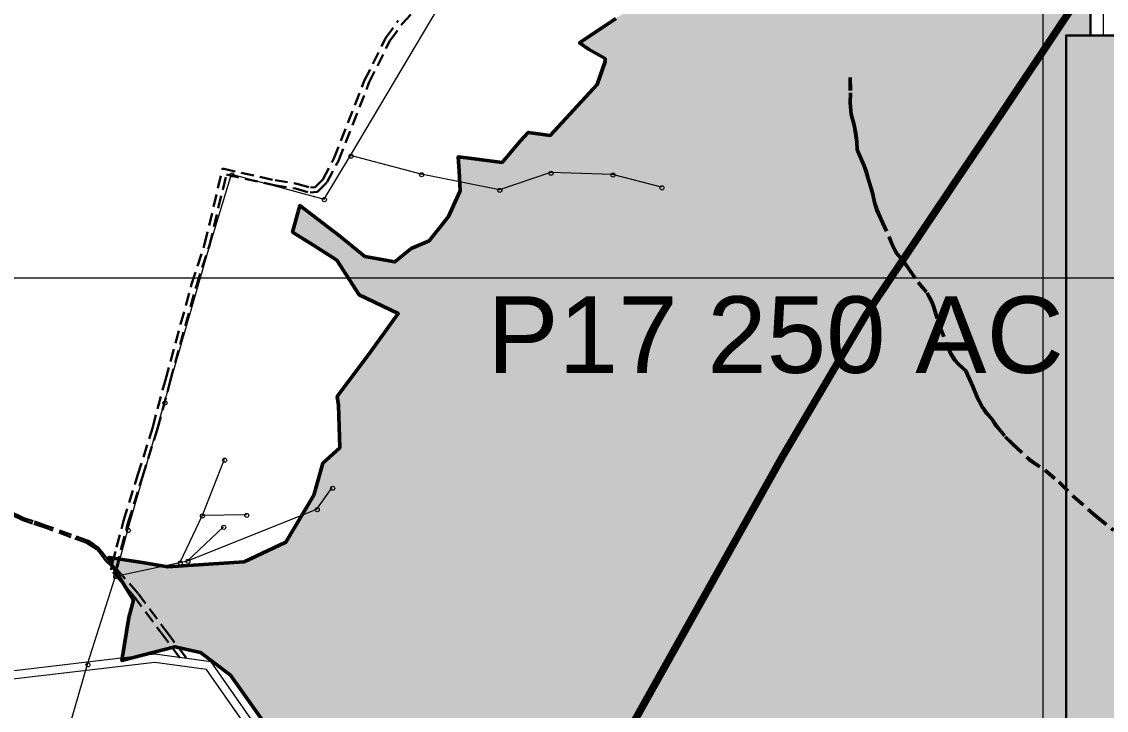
# Model space of a CAD drawing. Header units: feet. Extents: x 199174 to 214517, y 1645895 to 1656921.
# Drawn here: x 205499 to 206562, y 1650076 to 1650751 of the extents above; entities that cross this region are included whole.
import ezdxf

# ---------------------------------------------------------------- set-up
doc = ezdxf.new("R2010")
doc.units = ezdxf.units.FT
doc.header["$MEASUREMENT"] = 0
for name, pattern in [('DASHED', [0.75, 0.5, -0.25]), ('DASHED2', [0.375, 0.25, -0.125]), ('PHANTOM2', [1.25, 0.625, -0.125, 0.125, -0.125, 0.125, -0.125])]:
    doc.linetypes.add(name, pattern=pattern)
for name, color, linetype, lineweight in [('11 KV POWER LINE', 254, 'Continuous', 9), ('EP', 254, 'Continuous', 9), ('Main boundry', 1, 'Continuous', 50), ('PLOT BOUNDARY', 1, 'Continuous', 50), ("PLOT NO'S", 1, 'Continuous', 9)]:
    doc.layers.add(name, color=color, linetype=linetype, lineweight=lineweight)
for name, color, linetype in [('B.T. ROAD', 251, 'Continuous'), ('C-ANNO-MATC', 7, 'DASHED'), ('CART TRACK', 30, 'Continuous'), ('GRID', 7, 'Continuous'), ('ROAD', 7, 'Continuous'), ('VILLAGE BOUNDARY', 6, 'Continuous')]:
    doc.layers.add(name, color=color, linetype=linetype)
doc.layers.add('Plot 16 to 20', color=7, linetype='Continuous', true_color=0xffcce6)
doc.styles.get("Standard").update_dxf_attribs({"font": 'arial.ttf'})
doc.linetypes.add('ZIGZAG', pattern='A,0.0001,-0.2,[131,ltypeshp.shx,S=0.2,R=0,X=-0.2,Y=0],-0.4,[131,ltypeshp.shx,S=0.2,R=180,X=0.2,Y=0],-0.2', length=0.8001)

# ---------------------------------------------------------------- blocks, each defined once
blk = doc.blocks.new('road')
at = {"layer": 'C-ANNO-MATC', "lineweight": 9, "ltscale": 250}
blk.add_line((913.5, -1168.6), (913.5, -482.6), dxfattribs=at)
at = {"layer": 'ROAD', "lineweight": 9}
for p, q in [((901, -495.1), (901, -1168.6)), ((901, -1168.6), (926, -1168.6))]:
    blk.add_line(p, q, dxfattribs=at)

msp = doc.modelspace()

# ---------------------------------------------------------------- hatches: boundary and pattern name
at = {"layer": 'Plot 16 to 20'}
h = msp.add_hatch(color=256, dxfattribs=at)
h.dxf.hatch_style = 1
h.paths.add_polyline_path([(206522.9, 1650737.5), (206546.9, 1650737.5), (206546.9, 1651210.9), (206346.9, 1651210.9), (206346.9, 1651410.9), (206322.9, 1651410.9), (205865.7, 1651410.9), (205865.7, 1650969.9), (205875.8, 1650976.2), (205929.7, 1651013.3), (205958.4, 1651028.5), (205991.1, 1651045.8), (205999.4, 1651032.2), (205995.9, 1651028.4), (206007.8, 1651009.3), (206019.3, 1650994.8), (206026.5, 1650984.1), (206033.8, 1650974.9), (206057.9, 1650957.9), (206105.5, 1650930.1), (206202.1, 1650889.1), (206205, 1650795.5), (206171.1, 1650790.4), (206126.5, 1650782.8), (206081.7, 1650754.1), (206046, 1650730.1), (206054.8, 1650724), (206071.1, 1650714.7), (206071, 1650711.8), (206063.2, 1650689.5), (206017.2, 1650639.4), (205995.7, 1650642.4), (205987.8, 1650633.7), (205970.3, 1650613), (205940.4, 1650616.9), (205927.2, 1650618.6), (205928.1, 1650604.3), (205928.9, 1650585.3), (205917.6, 1650559.9), (205898.7, 1650536.2), (205881, 1650528.8), (205865, 1650515.6), (205835.5, 1650520.7), (205810.7, 1650541.1), (205784.2, 1650561.3), (205771.8, 1650570.7), (205764.8, 1650544.6), (205784.8, 1650532.3), (205808.1, 1650517.2), (205829.9, 1650483.4), (205868.3, 1650464.9), (205841.5, 1650427.9), (205808.5, 1650383.8), (205809.7, 1650375.3), (205811.1, 1650333.4), (205794.5, 1650318.5), (205792.1, 1650310.1), (205785.6, 1650287), (205758.2, 1650240.8), (205717.3, 1650221.8), (205642.6, 1650216.8), (205615.5, 1650221.5), (205585, 1650226), (205587, 1650219.7), (205605.4, 1650189.9), (205608.8, 1650184), (205604.3, 1650167.3), (205597.5, 1650124.9), (205649.5, 1650138.5), (205674.5, 1650133), (205704, 1650110.5), (205764.5, 1650025.5), (205817.2, 1650009.6), (205890, 1649942.5), (205943, 1649904.5), (206002.5, 1649859), (206073.1, 1649783.8), (206106.9, 1649762.4), (206219.6, 1649736.4), (206278.9, 1649728.4), (206316.6, 1649719.7), (206348.9, 1649713.1), (206372.9, 1649705.8), (206387.1, 1649701.8), (206405.6, 1649698.4), (206430.9, 1649696.2), (206471.9, 1649685.1), (206517.8, 1649676), (206522.9, 1649674.2)])
h = msp.add_hatch(color=256, dxfattribs=at)
h.dxf.hatch_style = 1
h.paths.add_polyline_path([(207782.6, 1650011.8), (207805.4, 1650135.1), (207719, 1650221.5), (207681.3, 1650238.4), (207651.6, 1650262.6), (207595.9, 1650302.6), (207544.2, 1650342.5), (207473, 1650400.7), (207445, 1650391.3), (207400.8, 1650375.8), (207355.5, 1650359.7), (207336.3, 1650351.9), (207293.8, 1650270.1), (207285.2, 1650241.5), (207296.3, 1650226), (207318.6, 1650202.6), (207322.7, 1650163.7), (207347.6, 1650155.5), (207424.2, 1650132.3), (207423.7, 1650107.1), (207451, 1650103.5), (207451.9, 1650043.6), (207473.2, 1650028.7), (207459.4, 1649994.2), (207562.9, 1649850.7), (207640.2, 1649820.6), (207707.4, 1649839.1), (207743.2, 1649870.6), (207762.2, 1649938.9)])
h.paths.add_polyline_path([(207419.8, 1649989), (207400.8, 1650012.5), (207338.5, 1650090.6), (207297.6, 1650103.3), (207285.6, 1650114.4), (207277.1, 1650127.5), (207273.4, 1650162.6), (207258.4, 1650218.6), (207259.9, 1650274.7), (207236.8, 1650278.4), (207230.3, 1650278.7), (207190.8, 1650333.9), (207183.8, 1650344.2), (207165.1, 1650393.1), (207157.6, 1650398.3), (207120.7, 1650426.2), (207072, 1650463), (207052.1, 1650432.4), (206854.9, 1650119.1), (206568, 1649663.4), (206655.9, 1649627.1), (206701.4, 1649616.5), (206741, 1649613.7), (206768.1, 1649615), (206797.4, 1649609.7), (206817.8, 1649608.2), (206831.8, 1649604.7), (206879.5, 1649598.7), (206908.7, 1649592.7), (206925.7, 1649587), (206936, 1649584.5), (206937.7, 1649585.2), (206981.2, 1649582.6), (207041.3, 1649574.3), (207087.9, 1649561.7), (207135.5, 1649544.2), (207156.8, 1649530.8), (207337.8, 1649484.1), (207413.2, 1649449.7), (207477.3, 1649383.1), (207492.3, 1649369.6), (207544.7, 1649324.8), (207678.5, 1649554.1), (207665.9, 1649611.1), (207639.9, 1649664.9), (207616.1, 1649711.2), (207570.3, 1649793.9), (207558.2, 1649848.6), (207457.2, 1649988.7), (207454.3, 1649981.3)])
h.paths.add_polyline_path([(206934.5, 1650311.3), (206919.9, 1650311.5), (206881, 1650312.3), (206877.4, 1650308.3), (206858.1, 1650284.3), (206852.3, 1650286.4), (206821.8, 1650298.6), (206791.8, 1650311.9), (206805.5, 1650340.6), (206817.3, 1650366.1), (206827.7, 1650388), (206841, 1650416.2), (206822.5, 1650426.3), (206831.1, 1650440.4), (206851.4, 1650433.6), (206855.4, 1650442), (206864.8, 1650459.6), (206870.6, 1650472.1), (206857.6, 1650484.8), (206862.7, 1650495.3), (206877, 1650523.6), (206876.1, 1650526.4), (206870.6, 1650532.8), (206849.3, 1650553.8), (206835.7, 1650561), (206826.8, 1650562), (206798.6, 1650572.9), (206771, 1650577.5), (206747.4, 1650586.5), (206734.6, 1650597.4), (206724.7, 1650599.5), (206722.8, 1650623.2), (206733.1, 1650656.6), (206743.7, 1650691.6), (206758.9, 1650727.9), (206763.4, 1650737.5), (206522.9, 1650737.5), (206522.9, 1649674.2), (206531.5, 1649671.1), (206825.3, 1650137.8)])

# ---------------------------------------------------------------- linework, layer by layer
at = {"linetype": 'DASHED2', "lineweight": 30, "ltscale": 50}
for points in [[(205660.4, 1650127.6), (205643.2, 1650150.7), (205613.1, 1650191.1), (205592, 1650215.1), (205596.9, 1650234.8), (205603.7, 1650260.4), (205617.6, 1650304.9), (205632.4, 1650352.1), (205644.8, 1650398.6), (205659.8, 1650453.4), (205670.5, 1650492.2), (205683.3, 1650531.6), (205699.9, 1650601.1), (205746.6, 1650590.7), (205767.8, 1650587.3), (205781.9, 1650583.4), (205789.1, 1650584.2), (205798.5, 1650593.3), (205809.7, 1650614.7), (205839.6, 1650690.9), (205860.2, 1650732.2), (205872.1, 1650748.8), (205895.4, 1650774.2)], [(205588.1, 1650219.7), (205592.2, 1650236), (205599, 1650261.8), (205612.9, 1650306.4), (205627.7, 1650353.5), (205640.1, 1650399.9), (205655.1, 1650454.7), (205665.8, 1650493.6), (205678.6, 1650532.9), (205696.2, 1650607), (205747.6, 1650595.5), (205768.8, 1650592.1), (205782.3, 1650588.4), (205786.9, 1650588.9), (205794.5, 1650596.3), (205805.2, 1650616.8), (205835.1, 1650692.9), (205856, 1650734.7), (205868.3, 1650751.9)], [(205587.5, 1650217.2), (205581.5, 1650223.1), (205576.5, 1650229.8), (205572.9, 1650234.1), (205568.8, 1650236.8), (205563.3, 1650240.3), (205547.3, 1650246), (205522.9, 1650255), (205509.8, 1650259.4), (205500.4, 1650262.6), (205480, 1650272.3)], [(205588.1, 1650219.7), (205583.1, 1650224.6), (205578.3, 1650231.2), (205574.4, 1650235.8), (205570, 1650238.7), (205564.3, 1650242.3), (205548, 1650248.1), (205523.6, 1650257.1), (205510.5, 1650261.6), (205501.3, 1650264.6), (205481.1, 1650274.3)], [(205654.2, 1650127.7), (205639.3, 1650147.8), (205609.3, 1650188), (205586.6, 1650213.8), (205587.5, 1650217.2)]]:
    msp.add_lwpolyline(points, dxfattribs=at)
at = {"layer": '11 KV POWER LINE', "linetype": 'ZIGZAG', "ltscale": 15}
for points, elevation in [([(205591.2, 1650207.7), (205603.4, 1650253), (205639.3, 1650377.8), (205681.8, 1650525.1), (205704.9, 1650601.4), (205795.6, 1650577.1), (205821.6, 1650619.7), (205936.5, 1650813.6), (206008.4, 1650931.2), (206128.2, 1651131.3), (206277.5, 1651383.3), (206400.4, 1651581.4), (206428.1, 1651634.3), (206438.5, 1651702.7), (206480.9, 1651706.1), (206534.3, 1651711.4), (206574.1, 1651715.2), (206595.9, 1651730.1), (206606.4, 1651737.6), (206605, 1651756.4), (206601.1, 1651782.2), (206575.9, 1651807.7), (206571.8, 1651811.6)], 271.8), ([(206126.5, 1650588.7), (206078.5, 1650601.3), (206017.7, 1650603), (205967.6, 1650586.2), (205890.9, 1650601.5), (205821.6, 1650619.7)], 263.7), ([(205697.9, 1650321.9), (205676.3, 1650267), (205654.3, 1650221.1)], 270.8), ([(205530.5, 1650006.3), (205563.9, 1650121.4), (205591.2, 1650207.7), (205661.8, 1650222.7), (205788.6, 1650273.3), (205803.7, 1650294.4)], 281.5), ([(205719.6, 1650267.9), (205676.1, 1650267.2)], 275), ([(205661.5, 1650222.5), (205697, 1650256.1)], 273.9)]:
    msp.add_lwpolyline(points, dxfattribs=dict(at, elevation=elevation))
at = {"layer": 'B.T. ROAD', "linetype": 'Continuous', "lineweight": 15}
for points in [[(205748.4, 1650032.9), (205684.9, 1650123.6), (205629.8, 1650131.2), (205469.6, 1650112.3), (205326.8, 1650093.3), (205069.5, 1650105.3), (204948, 1650109.5), (204829.6, 1650082.3), (204555.5, 1649989.5)], [(205742.7, 1650027.1), (205680.4, 1650116.1), (205629.8, 1650123.1), (205470.6, 1650104.4), (205327.2, 1650085.3), (205069.1, 1650097.3), (204948.8, 1650101.5), (204831.8, 1650074.6)]]:
    msp.add_lwpolyline(points, dxfattribs=at)
at = {"layer": 'CART TRACK', "linetype": 'DASHED2', "lineweight": 30, "ltscale": 50}
for points in [[(205660.4, 1650127.6), (205643.2, 1650150.7), (205613.1, 1650191.1), (205592, 1650215.1), (205596.9, 1650234.8), (205603.7, 1650260.4), (205617.6, 1650304.9), (205632.4, 1650352.1), (205644.8, 1650398.6), (205659.8, 1650453.4), (205670.5, 1650492.2), (205683.3, 1650531.6), (205699.9, 1650601.1), (205746.6, 1650590.7), (205767.8, 1650587.3), (205781.9, 1650583.4), (205789.1, 1650584.2), (205798.5, 1650593.3), (205809.7, 1650614.7), (205839.6, 1650690.9), (205860.2, 1650732.2), (205872.1, 1650748.8), (205895.4, 1650774.2)], [(205588.1, 1650219.7), (205592.2, 1650236), (205599, 1650261.8), (205612.9, 1650306.4), (205627.7, 1650353.5), (205640.1, 1650399.9), (205655.1, 1650454.7), (205665.8, 1650493.6), (205678.6, 1650532.9), (205696.2, 1650607), (205747.6, 1650595.5), (205768.8, 1650592.1), (205782.3, 1650588.4), (205786.9, 1650588.9), (205794.5, 1650596.3), (205805.2, 1650616.8), (205835.1, 1650692.9), (205856, 1650734.7), (205868.3, 1650751.9)], [(206310.5, 1650696.1), (206310.8, 1650681.3), (206310.5, 1650671.4), (206311.5, 1650660.1), (206314.4, 1650649.4), (206316.3, 1650639.2), (206317.1, 1650632.9), (206317.5, 1650625.4), (206319.9, 1650619.9), (206324.5, 1650609.4), (206326.1, 1650604.3), (206328.3, 1650597), (206331.6, 1650586.3), (206332.7, 1650581.5), (206334.5, 1650573.6), (206336.9, 1650566), (206341.1, 1650556.9), (206348.7, 1650539.6), (206352.6, 1650530.2), (206356, 1650523.7), (206362.3, 1650516.7), (206367.4, 1650509.5), (206377.3, 1650495.1), (206386, 1650484.9), (206390.2, 1650476.8), (206392.3, 1650471.9), (206397.9, 1650453.8), (206404.5, 1650436.1), (206409.3, 1650425.1), (206413.4, 1650418.7), (206416.9, 1650415), (206421.5, 1650410.9), (206424, 1650408.5), (206426.6, 1650402.7), (206430.7, 1650393.2), (206435, 1650382.8), (206439.6, 1650374.2), (206444.7, 1650366.7), (206450, 1650360.8), (206454.2, 1650354.4), (206462.9, 1650343.7), (206470, 1650336.5), (206486.5, 1650321.4), (206501.8, 1650310.9), (206515.4, 1650299.3), (206529.9, 1650285.1), (206552.1, 1650265.6), (206569, 1650252)], [(206311.9, 1650696.1), (206312.2, 1650681.3), (206311.9, 1650671.5), (206312.9, 1650660.4), (206315.8, 1650649.7), (206317.7, 1650639.4), (206318.5, 1650633.1), (206318.9, 1650625.8), (206321.2, 1650620.5), (206325.8, 1650609.9), (206327.5, 1650604.7), (206329.7, 1650597.4), (206332.9, 1650586.7), (206334.1, 1650581.8), (206335.8, 1650574), (206338.3, 1650566.5), (206342.4, 1650557.5), (206350, 1650540.1), (206353.9, 1650530.9), (206357.2, 1650524.5), (206363.4, 1650517.6), (206368.6, 1650510.3), (206378.5, 1650496), (206387.2, 1650485.7), (206391.5, 1650477.4), (206393.6, 1650472.4), (206399.2, 1650454.3), (206405.8, 1650436.7), (206410.5, 1650425.8), (206414.6, 1650419.6), (206417.9, 1650416), (206422.4, 1650411.9), (206425.2, 1650409.3), (206427.9, 1650403.3), (206432, 1650393.8), (206436.3, 1650383.4), (206440.8, 1650375), (206445.8, 1650367.6), (206451.1, 1650361.6), (206455.4, 1650355.3), (206463.9, 1650344.6), (206471, 1650337.5), (206487.3, 1650322.5), (206502.6, 1650312), (206516.4, 1650300.3), (206530.8, 1650286.1), (206553, 1650266.6), (206570, 1650253)], [(205587.5, 1650217.2), (205581.5, 1650223.1), (205576.5, 1650229.8), (205572.9, 1650234.1), (205568.8, 1650236.8), (205563.3, 1650240.3), (205547.3, 1650246), (205522.9, 1650255), (205509.8, 1650259.4), (205500.4, 1650262.6), (205480, 1650272.3)], [(205588.1, 1650219.7), (205583.1, 1650224.6), (205578.3, 1650231.2), (205574.4, 1650235.8), (205570, 1650238.7), (205564.3, 1650242.3), (205548, 1650248.1), (205523.6, 1650257.1), (205510.5, 1650261.6), (205501.3, 1650264.6), (205481.1, 1650274.3)], [(205654.2, 1650127.7), (205639.3, 1650147.8), (205609.3, 1650188), (205586.6, 1650213.8), (205587.5, 1650217.2)]]:
    msp.add_lwpolyline(points, dxfattribs=at)
at = {"layer": 'EP', "linetype": 'Continuous'}
for centre in [(205822, 1650619.1, 275), (205705.3, 1650600.7, 275), (205891.2, 1650600.9, 266.8), (206018.1, 1650602.4, 266.8), (206078.9, 1650600.6, 266.8), (205967.9, 1650585.6, 266.8), (206126.8, 1650588.1, 266.8), (205795.9, 1650576.5, 275), (205639.7, 1650377.2, 275), (205698.2, 1650321.3, 274), (205804.1, 1650293.8, 284.6), (205676.4, 1650266.5, 278.1), (205719.9, 1650267.2, 278.1), (205789, 1650272.7, 284.6), (205697.3, 1650255.5, 277), (205603.8, 1650252.4, 275), (205654.7, 1650220.5, 274), (205662.2, 1650222.1, 284.6), (205591.5, 1650207.1, 275), (205564.2, 1650120.8, 284.6)]:
    msp.add_circle(centre, 2, dxfattribs=at)
at = {"layer": 'GRID', "color": 254, "lineweight": 0}
for p, q in [((206500, 1656500), (206500, 1648146.9)), ((199594.7, 1650500), (211153, 1650500))]:
    msp.add_line(p, q, dxfattribs=at)
at = {"layer": 'Main boundry', "lineweight": 50, "flags": 128}
msp.add_lwpolyline([(206081.7, 1650754.1), (206046, 1650730.1), (206054.8, 1650724), (206071.1, 1650714.7), (206071, 1650711.8), (206063.2, 1650689.5), (206017.2, 1650639.4), (205995.7, 1650642.4), (205987.8, 1650633.7), (205970.3, 1650613), (205940.4, 1650616.9), (205940.4, 1650616.9), (205927.2, 1650618.6), (205928.1, 1650604.3), (205928.9, 1650585.3), (205917.6, 1650559.9), (205898.7, 1650536.2), (205881, 1650528.8), (205865, 1650515.6), (205835.5, 1650520.7), (205810.7, 1650541.1), (205784.2, 1650561.3), (205771.8, 1650570.7), (205764.8, 1650544.6), (205784.8, 1650532.3), (205808.1, 1650517.2), (205829.9, 1650483.4), (205829.9, 1650483.4), (205868.3, 1650464.9), (205841.5, 1650427.9), (205808.5, 1650383.8), (205809.7, 1650375.3), (205811.1, 1650333.4), (205794.5, 1650318.5), (205792.1, 1650310.1), (205785.6, 1650287), (205758.2, 1650240.8), (205717.3, 1650221.8), (205642.6, 1650216.8), (205615.5, 1650221.5), (205585, 1650226), (205587, 1650219.7), (205605.4, 1650189.9), (205608.8, 1650184), (205604.3, 1650167.3), (205597.5, 1650124.9), (205649.5, 1650138.5), (205674.5, 1650133), (205704, 1650110.5), (205764.5, 1650025.5)], dxfattribs=at)
at = {"layer": 'PLOT BOUNDARY', "lineweight": 30, "flags": 128}
for points in [[(206522.9, 1649674.2), (206522.9, 1650737.5), (206546.9, 1650737.5), (206546.9, 1651210.9)], [(206081.7, 1650754.1), (206046, 1650730.1), (206054.8, 1650724), (206071.1, 1650714.7), (206071, 1650711.8), (206063.2, 1650689.5), (206017.2, 1650639.4), (205995.7, 1650642.4), (205987.8, 1650633.7), (205970.3, 1650613), (205940.4, 1650616.9), (205927.2, 1650618.6), (205928.1, 1650604.3), (205928.9, 1650585.3), (205917.6, 1650559.9), (205898.7, 1650536.2), (205881, 1650528.8), (205865, 1650515.6), (205835.5, 1650520.7), (205810.7, 1650541.1), (205784.2, 1650561.3), (205771.8, 1650570.7), (205764.8, 1650544.6), (205784.8, 1650532.3), (205808.1, 1650517.2), (205829.9, 1650483.4), (205868.3, 1650464.9), (205841.5, 1650427.9), (205808.5, 1650383.8), (205809.7, 1650375.3), (205811.1, 1650333.4), (205794.5, 1650318.5), (205792.1, 1650310.1), (205785.6, 1650287), (205758.2, 1650240.8), (205717.3, 1650221.8), (205642.6, 1650216.8), (205615.5, 1650221.5), (205585, 1650226), (205587, 1650219.7), (205605.4, 1650189.9), (205608.8, 1650184), (205604.3, 1650167.3), (205597.5, 1650124.9), (205649.5, 1650138.5), (205674.5, 1650133), (205704, 1650110.5), (205764.5, 1650025.5)], [(206763.4, 1650737.5), (206522.9, 1650737.5), (206522.9, 1649674.2)]]:
    msp.add_lwpolyline(points, dxfattribs=at)
at = {"layer": 'VILLAGE BOUNDARY', "linetype": 'PHANTOM2', "ltscale": 50, "const_width": 7.32}
msp.add_lwpolyline([(208147.8, 1650805.8), (207742.6, 1650925.5), (207484.1, 1651005.8), (207321.3, 1651020.4), (207142.6, 1651035.4), (207030.9, 1651026.4), (206843.9, 1651009.2), (206756.1, 1650978.2), (206678.5, 1650982.7), (206654.4, 1650951.3), (206624.2, 1650906.6), (206624.2, 1650906.6), (206530, 1650766.4), (206453.4, 1650651.9), (206418.9, 1650600.8), (206326.8, 1650463.7), (206244.7, 1650324.5), (206054.8, 1649985.4)], dxfattribs=at)

# ---------------------------------------------------------------- block references
at = {"layer": 'ROAD', "lineweight": 9}
msp.add_blockref('road', (205645.9, 1651906), dxfattribs=at)

# ---------------------------------------------------------------- texts
at = {"layer": "PLOT NO'S", "linetype": 'ByBlock', "lineweight": 50}
msp.add_text('P17 250 AC', height=75, dxfattribs=at).set_placement((205955.7, 1650406.8, -896))

doc.saveas('drawing.dxf')
